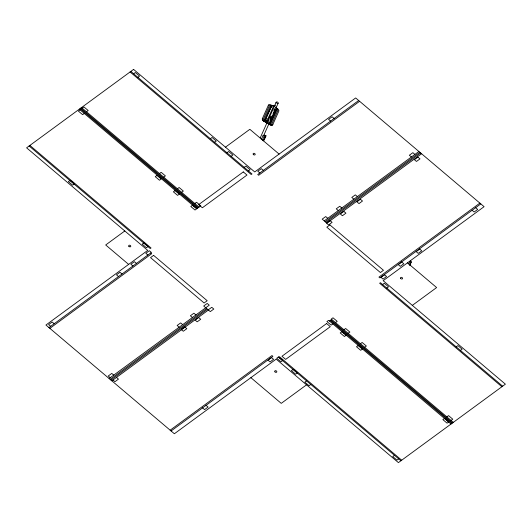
<?xml version="1.0" encoding="UTF-8"?>
<svg xmlns="http://www.w3.org/2000/svg" width="532" height="532" viewBox="0 0 532 532"><rect width="100%" height="100%" fill="white"/><g stroke="black" fill="none" stroke-linecap="round" stroke-linejoin="round"><path stroke-width="0.8" d="M268.487 123.717L268.72 123.577M277.511 108.741A2.201 1.523 35.9 0 1 278.768 111.248L272.79 124.621A2.201 1.523 35.9 0 1 270.269 124.927L263.653 121.077A2.201 1.523 35.9 0 1 262.389 118.57L268.414 105.136M276.055 107.018L276.726 108.688L270.096 122.959L265.175 120.099L271.16 106.726L271.812 105.828L273.787 105.702L274.918 106.36M265.175 120.099L271.812 105.828M265.827 119.201L267.802 119.068L273.787 105.702M268.075 121.416L267.629 121.07M260.261 137.801L276.141 102.29M261.219 139.677L263.107 135.454L264.643 135.181L265.641 135.673M270.735 118.909L270.07 120.392L270.748 122.061M271.732 116.681L272.397 115.191M273.062 113.708L274.06 111.481M263.586 135.733L278.123 103.248M264.643 135.181L262.442 140.109L263.686 140.834L265.953 135.766L263.4 140.667M270.096 122.959L276.726 108.688M264.271 139.018L265.262 136.797L263.945 139.756M408.889 264.118L410.465 260.6L411.276 261.93L409.7 265.448M409.886 264.949L411.276 261.93M274.525 106.413L275.41 105.196M267.603 121.143L268.953 119.248M264.67 137.535L265.953 135.766M264.471 137.888L265.262 136.797M264.57 137.948L265.362 136.85M264.165 121.07L263.885 121.296A2.64 1.829 35.9 0 1 264.058 121.03M80.106 109.845L78.39 111.102L82.606 114.673L84.322 113.416M82.254 108.202L83.97 106.952L88.186 110.516L86.47 111.773M133.645 73.762L135.361 72.505L139.577 76.076L137.861 77.333M159.48 173.585L161.189 172.328L165.405 175.899L163.696 177.156M210.359 138.712L212.075 137.462L216.291 141.027L214.576 142.283M225.468 147.178L249.84 129.309L279.101 154.074M177.402 188.76L179.118 187.503L183.334 191.074L181.618 192.331M226.938 152.75L228.647 151.494L232.863 155.058L231.154 156.315M124.801 230.968L105.695 244.973L128.631 264.391M194.838 203.517L196.547 202.26L200.763 205.831L196.827 208.717L79.281 109.206M244.175 167.341L245.89 166.084L250.107 169.655L248.391 170.912M48.951 327.579L151.407 252.461L149.352 250.718L145.841 253.298L147.896 255.034M358.681 100.501L257.747 174.503L258.672 175.287L359.605 101.286M49.875 328.364L151.68 253.724L150.756 252.939M109.107 378.511L209.256 305.188L207.201 303.446L203.69 306.02L210.293 311.612L213.804 309.039L211.749 307.297L208.238 309.87M324.254 220.88L418.903 151.487M110.097 379.349L206.669 308.547M325.178 221.664L419.828 152.272M110.922 380.041L207.493 309.245M326.003 222.356L420.652 152.97M111.846 380.826L208.418 310.023M421.577 153.748L326.927 223.141L322.199 219.137L325.71 216.564L327.765 218.306M170.154 430.189L271.958 355.556L272.883 356.334L171.078 430.973M479.877 203.111L378.944 277.112L379.875 277.897L480.808 203.896M329.501 321.049L331.729 319.413M382.588 284.527L384.303 283.27L388.52 286.841L386.804 288.098M332.859 323.895L331.15 325.145L326.934 321.581L328.643 320.324L451.036 424.031M335.499 322.605L337.208 321.348L332.992 317.784L331.283 319.034L453.317 422.355M343.925 329.74L345.64 328.483L349.857 332.054L348.141 333.311M306.545 380.919L304.836 382.176L309.052 385.747L310.761 384.49M412.327 305.375L436.626 287.559L407.459 262.868M360.437 343.725L362.152 342.468L366.368 346.033L364.653 347.29M306.532 384.829L281.242 403.369L250.878 377.667M456.21 346.857L457.926 345.601L462.142 349.172L460.426 350.428M394.465 455.299L392.756 456.556L396.972 460.127L398.681 458.87M446.84 416.869L448.549 415.612L452.765 419.183L451.056 420.44M270.309 118.304L269.917 118.097M272.923 105.981L270.888 104.89A2.201 1.523 35.9 0 0 268.367 105.196M275.523 107.584L277.558 108.674M271.918 106.373L270.449 105.529A1.097 0.758 35.9 0 0 269.365 105.662L263.3 119.215A1.097 0.758 35.9 0 0 263.845 120.292L267.277 122.294M271.586 107.065L270.263 106.3L264.278 119.667L267.589 121.595M275.556 109.379L276.879 110.151L270.901 123.517L268.913 122.36M267.802 119.068L268.939 119.733M269.239 123.444L270.708 124.289A1.097 0.758 35.9 0 0 271.792 124.156L277.857 110.603A1.097 0.758 35.9 0 0 277.312 109.525L277.165 109.426M267.004 122.939L263.699 121.01A2.201 1.523 35.9 0 1 262.436 118.503M268.327 123.703L270.316 124.86A2.201 1.523 35.9 0 0 272.836 124.555M414.913 154.406L412.859 152.671L409.347 155.244L411.402 156.987M475.641 207.68L477.696 209.422L474.185 211.995L472.13 210.26M334.123 118.51L332.068 116.767L328.55 119.341L330.611 121.083M357.371 196.601L355.316 194.858L351.798 197.432L353.86 199.174M341.81 208.005L339.755 206.263L336.244 208.843L338.299 210.579M263.353 170.393L261.298 168.651L257.787 171.224L259.842 172.967M130.852 71.401L251.988 173.957L251.217 174.523L130.081 71.966M502.66 386.179L380.42 282.692L379.649 283.257L501.889 386.744M81.509 107.57L199.048 207.088M80.738 108.136L198.283 207.653M330.957 319.978L452.546 422.92M80.053 108.641L197.598 208.152M330.272 320.483L451.861 423.425M29.885 145.422L151.022 247.978L150.25 248.544L29.114 145.987M401.693 460.2L279.46 356.713L278.688 357.278L400.922 460.765M136.451 263.426L134.397 261.684L130.885 264.264L132.94 266M195.942 314.951L193.887 313.208L190.37 315.782L192.431 317.524M182.702 324.653L180.647 322.917L177.136 325.491L179.191 327.233M122.034 274L119.979 272.258L116.468 274.831L118.523 276.574M206.044 405.304L208.098 407.047L204.587 409.62L202.532 407.878M54.191 323.735L52.136 322L48.625 324.573L50.68 326.315M113.808 375.166L111.747 373.424L108.235 376.004L110.29 377.74M116.422 377.381L118.476 379.123L114.965 381.697L112.91 379.954M263.107 135.454L263.141 135.48A1.097 0.785 24.1 0 1 263.373 135.913M276.321 103.135A1.097 0.785 24.1 0 1 276.607 101.958A1.097 0.785 24.1 0 1 278.123 102.689A1.097 0.785 24.1 0 1 277.312 103.614M270.728 116.794C268.554 119.886 272.55 117.632 270.728 116.794M274.439 108.9L274.053 110.457L274.439 108.9M133.592 69.386L26.6 147.83L147.736 250.386L45.932 325.025L174.37 433.76L276.175 359.12L398.408 462.614L505.4 384.171L383.16 280.683L484.093 206.682L355.662 97.948L254.728 171.942L133.592 69.386M70.071 180.348L68.362 181.605L72.578 185.176L74.287 183.919L70.071 180.348M156.967 175.414L155.251 176.671L159.467 180.242L161.183 178.985L156.967 175.414M175.088 190.562L173.379 191.819L177.588 195.39L179.304 194.133L175.088 190.562M192.518 205.212L190.802 206.469L195.018 210.04L196.734 208.783L192.518 205.212M143.913 242.911L142.197 244.168L146.413 247.739L148.129 246.482L143.913 242.911M243.29 171.916L198.662 204.634L202.36 207.773L246.988 175.048L243.29 171.916M153.622 255.367L150.536 257.628L204.115 302.987L207.194 300.726L153.622 255.367M184.757 326.941L181.246 329.514L183.301 331.256L186.812 328.676L184.757 326.941M330.046 220.6L326.535 223.174L328.59 224.916L332.101 222.336L330.046 220.6M198.655 317.518L195.144 320.091L197.199 321.833L200.71 319.253L198.655 317.518M343.878 211.423L340.367 214.004L342.422 215.739L345.94 213.166L343.878 211.423M360.443 199.287L356.925 201.861L358.987 203.603L362.498 201.023L360.443 199.287M417.926 157.14L414.415 159.713L416.47 161.455L419.981 158.882L417.926 157.14M329.9 224.923L326.814 227.184L380.393 272.544L383.472 270.283L329.9 224.923M401.746 262.023L398.235 264.597L400.297 266.339L403.808 263.766L401.746 262.023M271.533 357.59L268.022 360.164L270.076 361.906L273.588 359.333L271.533 357.59M384.516 274.778L381.005 277.352L383.06 279.094L386.571 276.514L384.516 274.778M419.708 249.076L416.197 251.656L418.252 253.392L421.763 250.818L419.708 249.076M278.442 356.985L276.726 358.242L280.943 361.813L282.658 360.556L278.442 356.985M326.608 323.536L281.973 356.254L285.677 359.393L330.305 326.668L326.608 323.536M341.923 331.682L340.207 332.932L344.423 336.503L346.139 335.246L341.923 331.682M293.112 369.381L291.396 370.638L295.612 374.209L297.328 372.952L293.112 369.381M358.196 345.494L356.48 346.751L360.696 350.315L362.412 349.058L358.196 345.494M444.586 418.358L442.877 419.608L447.093 423.179L448.802 421.923L444.586 418.358M128.904 246.369A1.097 0.785 24.1 0 0 130.712 246.529A1.097 0.785 24.1 0 0 129.589 245.192A1.097 0.785 24.1 0 0 128.904 246.369M253.345 154.506A1.097 0.785 24.1 0 0 255.141 154.619A1.097 0.785 24.1 0 0 253.97 153.296A1.097 0.785 24.1 0 0 253.345 154.506M274.951 371.848A1.097 0.785 24.1 0 0 276.76 372.014A1.097 0.785 24.1 0 0 275.636 370.671A1.097 0.785 24.1 0 0 274.951 371.848M400.603 278.369A1.097 0.785 24.1 0 0 402.425 278.788A1.097 0.785 24.1 0 0 401.58 277.365A1.097 0.785 24.1 0 0 400.603 278.369"/></g></svg>
